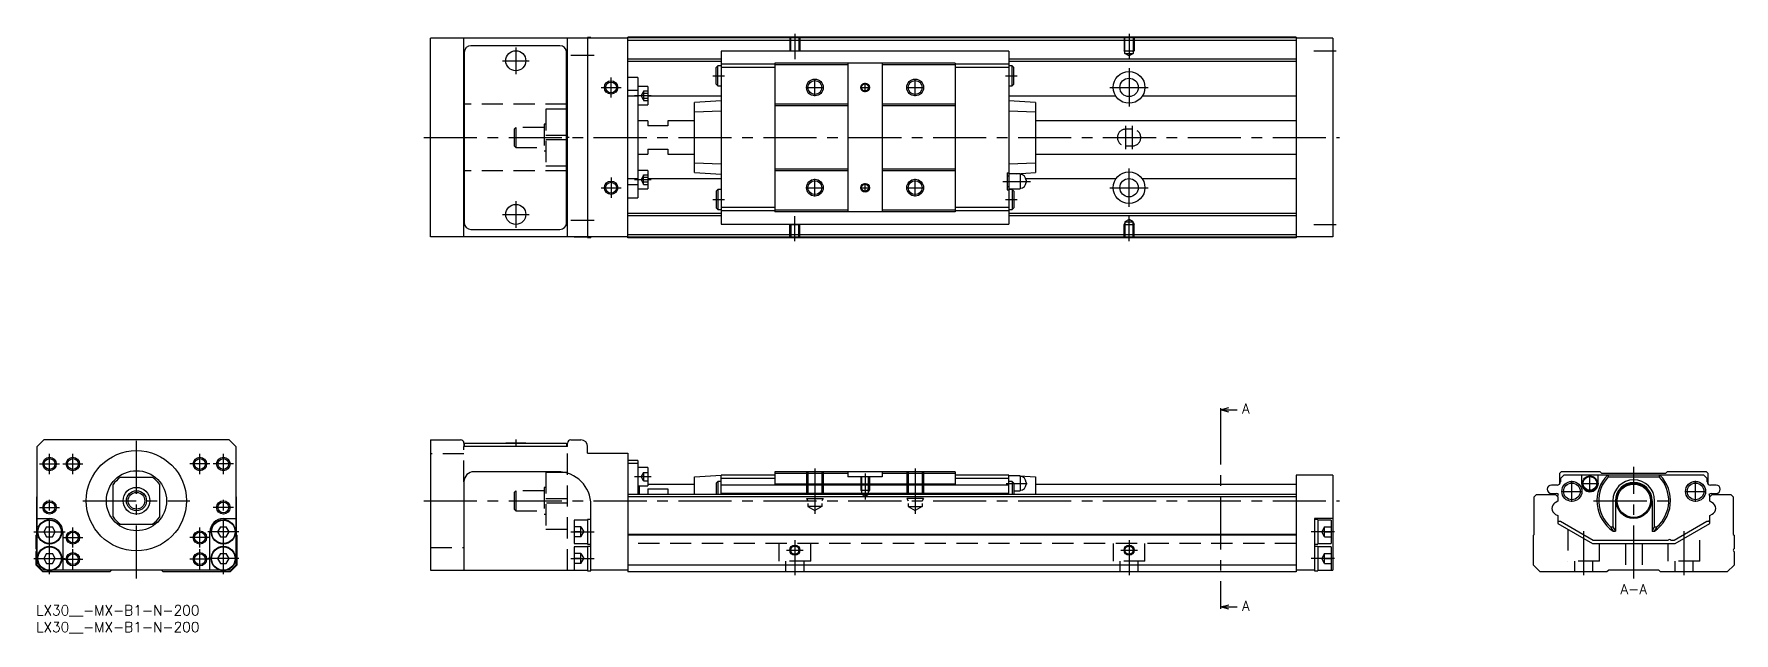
# Model space of a CAD drawing. Extents: x -1 to 508, y -8 to 171.
import ezdxf

# ---------------------------------------------------------------- set-up
doc = ezdxf.new("R2010")
doc.units = 0
doc.header["$LTSCALE"] = 0.5
doc.linetypes.add('CENTER', pattern=[50.8, 31.75, -6.35, 6.35, -6.35])
doc.linetypes.add('DASHED', pattern=[19.05, 12.7, -6.35])
for name, color, linetype in [('MSM_CENTER', 1, 'CENTER'), ('MSM_CONTINUOUS', 7, 'CONTINUOUS'), ('MSM_DASHED', 4, 'DASHED'), ('MSM_NARROW', 5, 'CONTINUOUS'), ('MSM_PART_NUMBER', 7, 'CONTINUOUS')]:
    doc.layers.add(name, color=color, linetype=linetype)
doc.styles.get("Standard").update_dxf_attribs({"font": 'txt.shx', "height": 3, "bigfont": 'bigfont.shx'})

# ---------------------------------------------------------------- blocks, each defined once
blk = doc.blocks.new('*U2')
at = {"layer": 'MSM_PART_NUMBER'}
blk.add_text('LX30__-MX-B1-N-200', height=3, dxfattribs=at).set_placement((0, -3))
blk = doc.blocks.new('*U3')
at = {"layer": 'MSM_PART_NUMBER'}
blk.add_text('LX30__-MX-B1-N-200', height=3, dxfattribs=at).set_placement((0, -8))

msp = doc.modelspace()

# ---------------------------------------------------------------- linework, layer by layer
at = {"layer": 'MSM_CENTER'}
for p, q in [((227, 171), (227, 163.49)), ((327, 171), (327, 163.49)), ((139.5, 163), (147.5, 163)), ((143.5, 167), (143.5, 159)), ((160, 164.7), (167, 164.7)), ((382.25, 166), (389, 166)), ((172, 152), (172, 158)), ((202.5, 158.5), (206, 158.5)), ((290, 158.5), (293.5, 158.5)), ((327, 160.75), (327, 149.25)), ((169, 155), (175, 155)), ((230.38, 155), (235.63, 155)), ((233, 152.37), (233, 157.62)), ((246.64, 155), (249.37, 155)), ((248, 153.63), (248, 156.36)), ((260.38, 155), (265.63, 155)), ((263, 152.37), (263, 157.62)), ((321.25, 155), (332.75, 155)), ((179, 152.55), (184, 152.55)), ((326, 136.5), (326, 143.5)), ((328, 136.5), (328, 143.5)), ((116, 140), (390, 140)), ((172, 128), (172, 122)), ((179, 127.44), (184, 127.44)), ((233, 122.37), (233, 127.62)), ((263, 122.37), (263, 127.62)), ((327, 119.25), (327, 130.75)), ((169, 125), (175, 125)), ((230.38, 125), (235.63, 125)), ((246.64, 125), (249.37, 125)), ((248, 123.63), (248, 126.36)), ((260.38, 125), (265.63, 125)), ((289.22, 126.9), (297.49, 126.9)), ((321.25, 125), (332.75, 125)), ((139.5, 117), (147.5, 117)), ((143.5, 121), (143.5, 113)), ((202.5, 121.5), (206, 121.5)), ((290, 121.5), (293.5, 121.5)), ((160, 115.3), (167, 115.3)), ((227, 109), (227, 116.51)), ((327, 109), (327, 116.51)), ((382.25, 114), (389, 114)), ((354.38, 58), (354.38, 0)), ((30, 8), (30, 51.5)), ((143.5, 49.61), (143.5, 47.49)), ((1, 42.3), (7, 42.3)), ((4, 39.3), (4, 45.3)), ((8, 42.3), (14, 42.3)), ((11, 39.3), (11, 45.3)), ((52, 42.3), (46, 42.3)), ((49, 39.3), (49, 45.3)), ((59, 42.3), (53, 42.3)), ((56, 39.3), (56, 45.3)), ((233, 41), (233, 27.41)), ((263, 41), (263, 27.41)), ((478, 8), (478, 41.5)), ((179, 38.55), (184, 38.55)), ((248, 39.5), (248, 31.69)), ((290.22, 36.5), (296.49, 36.5)), ((459.5, 30.95), (459.5, 37.25)), ((462.27, 36.5), (467.52, 36.5)), ((464.9, 33.87), (464.9, 39.12)), ((496.5, 30.95), (496.5, 37.25)), ((4, 9.35), (4, 32.3)), ((14, 31.3), (46, 31.3)), ((56, 9.35), (56, 32.3)), ((116, 31.3), (390, 31.3)), ((456.35, 34.1), (462.65, 34.1)), ((466, 31.3), (490, 31.3)), ((493.35, 34.1), (499.65, 34.1)), ((1, 29.3), (7, 29.3)), ((59, 29.3), (53, 29.3)), ((-0.65, 22), (8.65, 22)), ((11, 17.3), (11, 23.3)), ((49, 17.3), (49, 23.3)), ((60.65, 22), (51.35, 22)), ((160, 22), (167, 22)), ((388.5, 22), (381.5, 22)), ((463, 22.18), (463, 9)), ((493, 22.18), (493, 9)), ((8, 20.3), (14, 20.3)), ((11, 10.8), (11, 16.8)), ((52, 20.3), (46, 20.3)), ((49, 10.8), (49, 16.8)), ((224.5, 16.5), (229.5, 16.5)), ((227, 19.5), (227, 9)), ((324.5, 16.5), (329.5, 16.5)), ((327, 19.5), (327, 9)), ((-0.65, 14), (8.65, 14)), ((8, 13.8), (14, 13.8)), ((52, 13.8), (46, 13.8)), ((60.65, 14), (51.35, 14)), ((160, 14), (167, 14)), ((388.5, 14), (381.5, 14))]:
    msp.add_line(p, q, dxfattribs=at)
at = {"layer": 'MSM_CONTINUOUS'}
for p, q in [((118, 110.3), (118, 169.7)), ((177, 169.7), (118, 169.7)), ((128, 110.3), (128, 169.7)), ((159, 110.3), (159, 169.7)), ((161, 169.75), (161, 169.7)), ((165, 169.75), (161, 169.75)), ((166, 169.9), (165, 169.9)), ((165, 169.9), (165, 110.1)), ((166, 169.9), (166, 169.7)), ((377, 170), (177, 170)), ((177, 110), (177, 170)), ((377, 169.8), (177, 169.8)), ((377, 169.1), (177, 169.1)), ((377, 170), (377, 110)), ((388, 169.7), (377, 169.7)), ((388, 169.7), (388, 110.3)), ((128.1, 165.5), (128.1, 114.5)), ((156.7, 167.5), (130.1, 167.5)), ((158.7, 114.5), (158.7, 165.5)), ((205, 163.45), (177, 163.45)), ((291, 165.9), (205, 165.9)), ((205, 165.9), (205, 114.1)), ((291, 165.9), (291, 114.1)), ((377, 163.45), (291, 163.45)), ((128, 158.2), (128.1, 158.2)), ((158.7, 158.2), (159, 158.2)), ((205, 162.75), (177, 162.75)), ((180, 158), (177, 158)), ((180, 158), (180, 122)), ((204, 161.5), (203.5, 161)), ((203.5, 156), (203.5, 161)), ((205, 161.5), (204, 161.5)), ((204, 155.5), (204, 161.5)), ((221, 161.95), (205, 161.95)), ((221, 160.95), (205, 160.95)), ((275, 162.25), (221, 162.25)), ((221, 162.25), (221, 117.75)), ((242.9, 161.75), (221, 161.75)), ((242.9, 162.25), (242.9, 117.75)), ((253.1, 162.25), (253.1, 117.75)), ((275, 161.75), (253.1, 161.75)), ((275, 162.25), (275, 117.75)), ((291, 161.95), (275, 161.95)), ((291, 160.95), (275, 160.95)), ((377, 162.75), (291, 162.75)), ((292, 161.5), (291, 161.5)), ((292.5, 161), (292, 161.5)), ((292, 155.5), (292, 161.5)), ((292.5, 156), (292.5, 161)), ((180, 154.13), (177, 154.13)), ((183, 155.3), (180, 155.3)), ((183, 155.3), (183, 149.8)), ((203.5, 156), (204, 155.5)), ((204, 155.5), (205, 155.5)), ((291, 155.5), (292, 155.5)), ((292, 155.5), (292.5, 156)), ((128.1, 150), (128, 150)), ((159, 150), (158.7, 150)), ((159, 148.5), (158.7, 148.5)), ((159, 148.47), (158.7, 148.47)), ((180, 152.38), (177, 152.38)), ((180, 149.8), (183, 149.8)), ((205, 152.36), (183, 152.36)), ((205, 151), (197, 150.47)), ((197, 129.53), (197, 150.47)), ((205, 147.86), (197, 147.6)), ((242.9, 150), (221, 150)), ((242.9, 149.5), (221, 149.5)), ((275, 150), (253.1, 150)), ((275, 149.5), (253.1, 149.5)), ((323.05, 152.36), (291, 152.36)), ((299, 150.47), (291, 151)), ((299, 147.6), (291, 147.86)), ((299, 150.47), (299, 129.53)), ((377, 152.36), (330.95, 152.36)), ((183, 145), (180, 145)), ((183, 145), (183, 143.5)), ((189, 143.5), (183, 143.5)), ((189, 145), (189, 143.5)), ((197, 145), (189, 145)), ((377, 145), (299, 145)), ((158.7, 140.72), (159, 140.72)), ((159, 139.28), (158.7, 139.28)), ((180, 135), (183, 135)), ((183, 136.5), (189, 136.5)), ((183, 136.5), (183, 135)), ((189, 136.5), (189, 135)), ((189, 135), (197, 135)), ((197, 132.4), (205, 132.14)), ((291, 132.14), (299, 132.4)), ((299, 135), (377, 135)), ((128.1, 130), (128, 130)), ((159, 131.53), (158.7, 131.53)), ((159, 131.5), (158.7, 131.5)), ((159, 130), (158.7, 130)), ((180, 127.62), (177, 127.62)), ((183, 130.19), (180, 130.19)), ((183, 130.19), (183, 124.69)), ((205, 127.64), (183, 127.64)), ((197, 129.53), (205, 129)), ((242.9, 130.5), (221, 130.5)), ((242.9, 130), (221, 130)), ((275, 130.5), (253.1, 130.5)), ((275, 130), (253.1, 130)), ((290.5, 129.4), (290.5, 124.4)), ((290.5, 129.4), (291, 129.4)), ((291, 128.4), (290.5, 128.4)), ((294.45, 129.15), (291, 129.15)), ((293.26, 129.15), (299, 129.53)), ((294.45, 129.15), (294.45, 124.65)), ((323.05, 127.64), (296.14, 127.64)), ((296.2, 127.2), (296.2, 126.6)), ((377, 127.64), (330.95, 127.64)), ((180, 125.87), (177, 125.87)), ((180, 124.69), (183, 124.69)), ((204, 124.5), (203.5, 124)), ((203.5, 124), (203.5, 119)), ((204, 124.5), (204, 118.5)), ((205, 124.5), (204, 124.5)), ((290.5, 125.4), (291, 125.4)), ((290.5, 124.4), (291, 124.4)), ((291, 124.65), (294.45, 124.65)), ((292, 124.5), (291, 124.5)), ((292, 124.5), (292, 118.5)), ((292.5, 124), (292, 124.5)), ((292.5, 124), (292.5, 119)), ((128.1, 121.8), (128, 121.8)), ((159, 121.8), (158.7, 121.8)), ((177, 122), (180, 122)), ((205, 117.25), (177, 117.25)), ((203.5, 119), (204, 118.5)), ((204, 118.5), (205, 118.5)), ((221, 119.05), (205, 119.05)), ((221, 118.05), (205, 118.05)), ((242.9, 118.25), (221, 118.25)), ((275, 117.75), (221, 117.75)), ((275, 118.25), (253.1, 118.25)), ((291, 119.05), (275, 119.05)), ((291, 118.05), (275, 118.05)), ((291, 118.5), (292, 118.5)), ((377, 117.25), (291, 117.25)), ((292, 118.5), (292.5, 119)), ((130.1, 112.5), (156.7, 112.5)), ((205, 116.55), (177, 116.55)), ((205, 114.1), (291, 114.1)), ((377, 116.55), (291, 116.55)), ((177, 110.3), (118, 110.3)), ((161, 110.3), (161, 110.25)), ((161, 110.25), (165, 110.25)), ((165, 110.1), (166, 110.1)), ((166, 110.3), (166, 110.1)), ((377, 110.9), (177, 110.9)), ((377, 110.2), (177, 110.2)), ((377, 110), (177, 110)), ((388, 110.3), (377, 110.3)), ((354.38, 58.5), (356.88, 59.17)), ((354.38, 59), (354.38, 58)), ((356.88, 57.83), (354.38, 58.5)), ((354.38, 58.5), (359.38, 58.5)), ((2.3, 49.5), (0.3, 47.5)), ((0.3, 12), (0.3, 47.5)), ((57.7, 49.5), (2.3, 49.5)), ((59.7, 47.5), (57.7, 49.5)), ((59.7, 47.5), (59.7, 12)), ((118, 49.5), (118, 10.5)), ((118, 49.5), (127, 49.5)), ((128, 48.5), (128, 47.5)), ((159, 47.5), (128, 47.5)), ((128.1, 48.5), (128.1, 47.5)), ((128.1, 48.5), (158.7, 48.5)), ((140.5, 48.6), (146.5, 48.6)), ((140.5, 48.6), (140.5, 48.5)), ((146.5, 48.5), (146.5, 48.6)), ((158.7, 48.5), (158.7, 47.5)), ((159, 47.5), (159, 48.5)), ((160, 49.5), (163, 49.5)), ((165, 45.5), (165, 47.5)), ((165, 45.5), (177, 45.5)), ((177, 45.5), (177, 10)), ((180, 43.3), (177, 43.3)), ((180, 42.45), (177, 42.45)), ((180, 43.3), (180, 33.2)), ((183, 41.3), (180, 41.3)), ((183, 41.3), (183, 35.8)), ((23, 26.48), (23, 36.12)), ((34.82, 38.3), (25.18, 38.3)), ((37, 26.48), (37, 36.12)), ((128, 37), (128, 10.5)), ((156, 40), (131, 40)), ((180, 35.8), (183, 35.8)), ((180.5, 33.2), (180.5, 35.8)), ((183, 36.3), (197, 36.3)), ((197, 38.5), (205, 39)), ((197, 33.2), (197, 38.5)), ((204, 37.1), (203.5, 36.6)), ((203.5, 36.6), (203.5, 33.2)), ((205, 37.1), (204, 37.1)), ((204, 37.1), (204, 33.2)), ((221, 39), (205, 39)), ((205, 33.2), (205, 39)), ((221, 38), (205, 38)), ((291, 36), (205, 36)), ((221, 40), (221, 36.29)), ((275, 40), (221, 40)), ((242.9, 39.5), (221, 39.5)), ((275, 36.29), (221, 36.29)), ((242.9, 40), (242.9, 38.5)), ((253.1, 38.5), (242.9, 38.5)), ((253.1, 40), (253.1, 38.5)), ((275, 39.5), (253.1, 39.5)), ((275, 40), (275, 36.29)), ((291, 39), (275, 39)), ((291, 38), (275, 38)), ((291, 39), (299, 38.5)), ((291, 33.2), (291, 39)), ((294.45, 38.75), (291, 38.75)), ((292, 37.1), (291, 37.1)), ((292.5, 36.6), (292, 37.1)), ((292, 37.1), (292, 33.2)), ((292.5, 36.6), (292.5, 33.2)), ((294.45, 38.75), (294.45, 34.25)), ((296.2, 36.8), (296.2, 36.2)), ((299, 38.5), (299, 33.2)), ((299, 36.3), (377, 36.3)), ((377, 39), (377, 10)), ((388, 39), (377, 39)), ((388, 39), (388, 10.5)), ((455.05, 36), (453.35, 36)), ((456.25, 40), (455.75, 39.5)), ((455.75, 39.5), (455.75, 36.29)), ((457.05, 39), (456.05, 38)), ((456.05, 38), (456.05, 37)), ((468, 40), (456.25, 40)), ((498.95, 39), (457.05, 39)), ((462.4, 39), (462.4, 36.5)), ((467.4, 36.5), (467.4, 39)), ((468.5, 39.5), (468, 40)), ((487.5, 39.5), (468.5, 39.5)), ((470.14, 39), (470.4, 38.5)), ((470.4, 38.5), (485.6, 38.5)), ((485.6, 38.5), (485.86, 39)), ((488, 40), (487.5, 39.5)), ((499.75, 40), (488, 40)), ((499.95, 38), (498.95, 39)), ((500.25, 39.5), (499.75, 40)), ((499.95, 37), (499.95, 38)), ((500.25, 36.29), (500.25, 39.5)), ((502.65, 36), (500.95, 36)), ((0.2, 32.5), (0.3, 32.6)), ((0.2, 21.2), (0.2, 32.5)), ((59.7, 32.6), (59.8, 32.5)), ((59.8, 32.5), (59.8, 21.2)), ((377, 33.2), (177, 33.2)), ((377, 32.5), (177, 32.5)), ((183, 34.87), (189, 34.87)), ((183, 34.87), (183, 33.2)), ((189, 34.87), (189, 33.2)), ((291, 33.5), (205, 33.5)), ((292.5, 34.25), (294.45, 34.25)), ((448.2, 32.5), (448.9, 33.2)), ((448.2, 21.2), (448.2, 32.5)), ((448.9, 33.2), (454.55, 33.2)), ((453.35, 33.5), (454.75, 33.5)), ((455.25, 31.15), (454.5, 30.72)), ((454.55, 33.2), (455.25, 32.5)), ((455.2, 32.7), (455.2, 32.55)), ((455.25, 32.5), (455.25, 31.15)), ((471.74, 31.3), (471.74, 23.45)), ((472.5, 31.3), (472.5, 22.2)), ((483.5, 31.3), (483.5, 22.2)), ((484.26, 23.45), (484.26, 31.3)), ((500.75, 32.5), (501.45, 33.2)), ((500.75, 32.5), (501.45, 33.2)), ((500.75, 32.5), (500.8, 32.55)), ((500.75, 31.15), (500.75, 32.5)), ((500.75, 31.15), (500.75, 32.5)), ((501.4, 30.78), (500.75, 31.15)), ((501.4, 30.78), (500.75, 31.15)), ((500.8, 32.55), (500.8, 32.7)), ((501.25, 33.5), (502.65, 33.5)), ((501.45, 33.2), (507.1, 33.2)), ((507.1, 33.2), (507.8, 32.5)), ((507.8, 32.5), (507.8, 21.2)), ((0.3, 26), (4, 26)), ((56, 26), (59.7, 26)), ((165, 25.5), (161, 25.5)), ((161, 25.5), (161, 18.5)), ((166, 25.65), (165, 25.65)), ((165, 25.65), (165, 18.35)), ((166, 10.35), (166, 30)), ((388, 26), (382.5, 26)), ((382.5, 26), (382.5, 10.35)), ((383.5, 25.65), (382.5, 25.65)), ((383.5, 25.65), (383.5, 18.35)), ((387.5, 25.5), (383.5, 25.5)), ((387.5, 25.5), (387.5, 18.5)), ((454.6, 27.22), (455.25, 26.85)), ((455.25, 26.85), (455.25, 24.5)), ((500.75, 26.85), (501.5, 27.28)), ((500.75, 26.85), (501.5, 27.28)), ((500.75, 25.45), (500.75, 26.85)), ((500.75, 24.5), (500.75, 26.85)), ((0, 21), (0.2, 21.2)), ((0, 16.9), (0, 21)), ((3.13, 23.5), (2.27, 22)), ((2.27, 22), (3.13, 20.5)), ((3.13, 23.5), (4.87, 23.5)), ((3.13, 20.5), (4.87, 20.5)), ((5.73, 22), (4.87, 23.5)), ((4.87, 20.5), (5.73, 22)), ((8, 22), (8, 10.5)), ((25.18, 24.3), (34.82, 24.3)), ((52, 10.5), (52, 22)), ((55.13, 23.5), (54.27, 22)), ((54.27, 22), (55.13, 20.5)), ((55.13, 23.5), (56.87, 23.5)), ((55.13, 20.5), (56.87, 20.5)), ((57.73, 22), (56.87, 23.5)), ((56.87, 20.5), (57.73, 22)), ((59.8, 21.2), (60, 21)), ((60, 21), (60, 12)), ((377, 21.2), (177, 21.2)), ((377, 21), (177, 21)), ((448, 21), (448.2, 21.2)), ((448, 12), (448, 21)), ((455.25, 24.5), (465.64, 18.5)), ((455.7, 25.16), (456.1, 25.16)), ((456.1, 25.16), (465.91, 19.5)), ((471.07, 23.45), (471.74, 23.45)), ((471.74, 23.45), (472.5, 22.2)), ((471.82, 22.2), (472.5, 22.2)), ((483.5, 22.2), (484.26, 23.45)), ((483.5, 22.2), (484.18, 22.2)), ((484.26, 23.45), (484.93, 23.45)), ((490.09, 19.5), (499.9, 25.16)), ((490.36, 18.5), (500.75, 24.5)), ((499.9, 25.16), (500.3, 25.16)), ((507.8, 21.2), (508, 21)), ((508, 21), (508, 16.9)), ((0, 12), (0, 16.1)), ((3.13, 15.5), (2.27, 14)), ((3.13, 15.5), (4.87, 15.5)), ((5.73, 14), (4.87, 15.5)), ((55.13, 15.5), (54.27, 14)), ((55.13, 15.5), (56.87, 15.5)), ((57.73, 14), (56.87, 15.5)), ((161, 18.5), (165, 18.5)), ((165, 17.5), (161, 17.5)), ((161, 17.5), (161, 10.5)), ((165, 18.35), (166, 18.35)), ((166, 17.65), (165, 17.65)), ((165, 17.65), (165, 10.35)), ((382.5, 18.35), (383.5, 18.35)), ((383.5, 17.65), (382.5, 17.65)), ((383.5, 18.5), (387.5, 18.5)), ((383.5, 17.65), (383.5, 10.35)), ((387.5, 17.5), (383.5, 17.5)), ((387.5, 17.5), (387.5, 10.5)), ((465.64, 18.5), (490.36, 18.5)), ((465.91, 19.5), (488.35, 19.5)), ((489.15, 19.5), (490.09, 19.5)), ((508, 16.1), (508, 12)), ((2, 10), (0, 12)), ((1.8, 10.5), (0.3, 12)), ((2.96, 10.5), (1.8, 10.5)), ((2.27, 14), (3.13, 12.5)), ((3.13, 12.5), (4.87, 12.5)), ((4.87, 12.5), (5.73, 14)), ((54.96, 10.5), (5.04, 10.5)), ((22.5, 10.5), (22, 10)), ((38, 10), (37.5, 10.5)), ((54.27, 14), (55.13, 12.5)), ((55.13, 12.5), (56.87, 12.5)), ((56.87, 12.5), (57.73, 14)), ((58.2, 10.5), (57.04, 10.5)), ((60, 12), (58, 10)), ((59.7, 12), (58.2, 10.5)), ((118, 10.5), (165, 10.5)), ((165, 10.35), (166, 10.35)), ((177, 10.5), (166, 10.5)), ((377, 12), (177, 12)), ((382.5, 10.5), (377, 10.5)), ((382.5, 10.35), (383.5, 10.35)), ((383.5, 10.5), (388, 10.5)), ((450, 10), (448, 12)), ((470.5, 10.5), (470, 10)), ((485.5, 10.5), (470.5, 10.5)), ((486, 10), (485.5, 10.5)), ((508, 12), (506, 10)), ((22, 10), (2, 10)), ((58, 10), (38, 10)), ((377, 10), (177, 10)), ((470, 10), (450, 10)), ((506, 10), (486, 10)), ((354.38, -0.5), (356.88, 0.17)), ((354.38, 0), (354.38, -1)), ((356.88, -1.17), (354.38, -0.5)), ((354.38, -0.5), (359.38, -0.5))]:
    msp.add_line(p, q, dxfattribs=at)
for centre, radius in [((143.5, 163), 3), ((327, 155), 4.75), ((327, 155), 2.75), ((172, 155), 1.62), ((233, 155), 2.07), ((248, 155), 1.06), ((263, 155), 2.07), ((327, 125), 4.75), ((327, 125), 2.75), ((172, 125), 1.62), ((233, 125), 2.07), ((248, 125), 1.06), ((263, 125), 2.07), ((143.5, 117), 3), ((30, 31.3), 15), ((4, 42.3), 1.62), ((11, 42.3), 1.62), ((49, 42.3), 1.62), ((56, 42.3), 1.62), ((30, 31.3), 9), ((459.5, 34.1), 3), ((459.5, 34.1), 2.5), ((464.9, 36.5), 2.25), ((464.9, 36.5), 2.05), ((478, 31.3), 5.3), ((478, 31.3), 5), ((496.5, 34.1), 3), ((496.5, 34.1), 2.5), ((4, 29.3), 1.62), ((30, 31.3), 4), ((30, 31.3), 3), ((30, 31.3), 2.5), ((56, 29.3), 1.62), ((4, 22), 3.65), ((4, 22), 3.5), ((56, 22), 3.65), ((56, 22), 3.5), ((11, 20.3), 1.62), ((49, 20.3), 1.62), ((4, 14), 3.65), ((4, 14), 3.5), ((11, 13.8), 1.62), ((49, 13.8), 1.62), ((56, 14), 3.65), ((56, 14), 3.5), ((227, 16.5), 1.23), ((327, 16.5), 1.23)]:
    msp.add_circle(centre, radius, dxfattribs=at)
for centre, radius, start, end in [((130.1, 165.5), 2, 90, 180), ((156.7, 165.5), 2, 0, 90), ((294.45, 127.2), 1.75, 0, 90), ((294.45, 126.6), 1.75, 270, 0), ((130.1, 114.5), 2, 180, 270), ((156.7, 114.5), 2, 270, 0), ((127, 48.5), 1, 0, 90), ((160, 48.5), 1, 90, 180), ((163, 47.5), 2, 0, 90), ((30, 31.3), 8.5, 124.5603, 145.4397), ((30, 31.3), 8.5, 34.5603, 55.4397), ((131, 37), 3, 90, 180), ((156, 30), 10, 0, 90), ((294.45, 36.8), 1.75, 0, 90), ((294.45, 36.2), 1.75, 270, 0), ((453.35, 34.75), 1.25, 90, 270), ((455.05, 37), 1, 270, 0), ((464.9, 36.5), 2.5, 180, 0), ((478, 31.3), 11, 135.573, 235.8196), ((478, 31.3), 10.47, 136.5713, 228.5552), ((478, 31.3), 6.26, 0, 180), ((478, 31.3), 5.5, 0, 180), ((478, 31.3), 11, 304.1804, 44.427), ((478, 31.3), 10.47, 311.4448, 43.4287), ((500.95, 37), 1, 180, 270), ((502.65, 34.75), 1.25, 270, 90), ((455.65, 28.85), 2.2, 121.4553, 176.019), ((454.75, 32.5), 1, 41.234, 90), ((455.7, 32.7), 0.5, 113.3254, 180), ((501.25, 32.5), 1, 90, 138.766), ((500.3, 32.7), 0.5, 0, 66.6746), ((500.35, 28.85), 2.2, 3.981, 61.4552), ((4, 22), 4, 0, 90), ((30, 31.3), 8.5, 214.5603, 235.4397), ((30, 31.3), 8.5, 304.5603, 325.4397), ((56, 22), 4, 90, 180), ((455.65, 29.15), 2.2, 183.981, 241.4552), ((455.7, 25.66), 0.5, 205.8419, 270), ((500.3, 25.66), 0.5, 270, 334.1581), ((500.35, 29.15), 2.2, 301.4553, 356.019), ((479, 27.35), 8.83, 206.1475, 215.6253), ((477, 27.35), 8.84, 324.3755, 333.8517), ((-0.3, 16.5), 0.5, 306.8699, 53.1301), ((488.75, 19.2), 0.5, 36.8699, 143.1301), ((508.3, 16.5), 0.5, 126.8699, 233.1301), ((2.3, 12.5), 2, 216.8699, 233.1301), ((57.7, 12.5), 2, 306.8699, 323.1301)]:
    msp.add_arc(centre, radius, start, end, dxfattribs=at)
at = {"layer": 'MSM_DASHED'}
for p, q in [((225.5, 170), (225.5, 166)), ((225.77, 165.9), (225.77, 170)), ((228.23, 170), (228.23, 165.9)), ((228.5, 170), (228.5, 166)), ((325.5, 170), (325.5, 166)), ((325.77, 165.2), (325.77, 170)), ((328.23, 170), (328.23, 165.2)), ((328.5, 170), (328.5, 166)), ((225.56, 165.9), (225.5, 166)), ((225.5, 166), (228.5, 166)), ((228.44, 165.9), (228.5, 166)), ((325.77, 165.53), (325.5, 166)), ((325.5, 166), (328.5, 166)), ((325.77, 165.2), (328.23, 165.2)), ((327, 164.49), (325.77, 165.2)), ((328.23, 165.2), (327, 164.49)), ((328.23, 165.53), (328.5, 166)), ((181.7, 153.8), (180.98, 152.55)), ((181.7, 154), (183, 154)), ((181.7, 154), (181.7, 151.11)), ((181.7, 153.28), (183, 153.28)), ((158.7, 150), (128.1, 150)), ((152.5, 148.5), (152.5, 131.5)), ((158.7, 148.5), (152.5, 148.5)), ((158.7, 148.47), (152.5, 148.47)), ((181.7, 151.3), (180.98, 152.55)), ((181.7, 151.83), (183, 151.83)), ((181.7, 151.11), (183, 151.11)), ((143.5, 143), (143, 142.5)), ((143, 142.5), (143, 137.5)), ((143.5, 143), (143.5, 137)), ((152, 143), (143.5, 143)), ((152, 144), (152, 136)), ((152.5, 144), (152, 144)), ((328, 142.5), (326, 142.5)), ((143, 137.5), (143.5, 137)), ((152.5, 140.72), (158.7, 140.72)), ((158.7, 139.28), (152.5, 139.28)), ((159.5, 140), (159, 140)), ((326, 137.5), (328, 137.5)), ((143.5, 137), (152, 137)), ((152, 136), (152.5, 136)), ((158.7, 130), (128.1, 130)), ((152.5, 131.53), (158.7, 131.53)), ((152.5, 131.5), (158.7, 131.5)), ((181.7, 128.69), (180.98, 127.44)), ((181.7, 126.19), (180.98, 127.44)), ((181.7, 128.89), (183, 128.89)), ((181.7, 126), (181.7, 128.89)), ((181.7, 128.17), (183, 128.17)), ((181.7, 126.72), (183, 126.72)), ((181.7, 126), (183, 126)), ((225.56, 114.1), (225.5, 114)), ((225.5, 110), (225.5, 114)), ((225.5, 114), (228.5, 114)), ((225.77, 114.1), (225.77, 110)), ((228.23, 110), (228.23, 114.1)), ((228.44, 114.1), (228.5, 114)), ((228.5, 110), (228.5, 114)), ((325.77, 114.47), (325.5, 114)), ((325.5, 110), (325.5, 114)), ((325.5, 114), (328.5, 114)), ((327, 115.51), (325.77, 114.8)), ((325.77, 114.8), (325.77, 110)), ((325.77, 114.8), (328.23, 114.8)), ((328.23, 114.8), (327, 115.51)), ((328.23, 110), (328.23, 114.8)), ((328.23, 114.47), (328.5, 114)), ((328.5, 110), (328.5, 114)), ((128, 37), (128, 47.5)), ((159, 10.5), (159, 47.5)), ((128, 45.3), (118, 45.3)), ((152.5, 39.8), (152.5, 22.8)), ((159, 39.8), (152.5, 39.8)), ((159, 39.77), (152.5, 39.77)), ((181.7, 39.8), (180.98, 38.55)), ((181.7, 37.3), (180.98, 38.55)), ((181.7, 39.8), (183, 39.8)), ((181.7, 39.8), (181.7, 37.3)), ((181.7, 38.55), (183, 38.55)), ((181.7, 37.3), (183, 37.3)), ((230.5, 40), (230.5, 32)), ((230.93, 40), (230.93, 29.6)), ((235.07, 40), (235.07, 29.6)), ((235.5, 40), (235.5, 32)), ((246.7, 38.5), (246.7, 34.5)), ((246.94, 38.5), (246.94, 33.3)), ((249.06, 33.3), (249.06, 38.5)), ((249.3, 38.5), (249.3, 34.5)), ((260.5, 40), (260.5, 32)), ((260.93, 40), (260.93, 29.6)), ((265.07, 40), (265.07, 29.6)), ((265.5, 40), (265.5, 32)), ((143.5, 34.3), (143, 33.8)), ((143, 33.8), (143, 28.8)), ((143.5, 34.3), (143.5, 28.3)), ((152, 34.3), (143.5, 34.3)), ((152, 35.3), (152, 27.3)), ((152.5, 35.3), (152, 35.3)), ((152.5, 32.02), (159, 32.02)), ((159, 30.58), (152.5, 30.58)), ((230.5, 32), (230.93, 31.25)), ((230.5, 32), (235.5, 32)), ((235.5, 32), (235.07, 31.25)), ((246.7, 34.5), (246.94, 34.08)), ((246.7, 34.5), (249.3, 34.5)), ((246.94, 33.3), (248, 32.69)), ((249.06, 33.3), (246.94, 33.3)), ((248, 32.69), (249.06, 33.3)), ((249.3, 34.5), (249.06, 34.08)), ((265.5, 32), (260.5, 32)), ((260.5, 32), (260.93, 31.25)), ((265.5, 32), (265.07, 31.25)), ((143, 28.8), (143.5, 28.3)), ((143.5, 28.3), (152, 28.3)), ((152, 27.3), (152.5, 27.3)), ((235.07, 29.6), (230.93, 29.6)), ((230.93, 29.6), (233, 28.41)), ((235.07, 29.6), (233, 28.41)), ((260.93, 29.6), (265.07, 29.6)), ((260.93, 29.6), (263, 28.41)), ((265.07, 29.6), (263, 28.41)), ((152.5, 22.83), (159, 22.83)), ((152.5, 22.8), (159, 22.8)), ((163, 23.5), (161, 23.5)), ((163, 22), (161, 22)), ((163, 20.5), (161, 20.5)), ((163, 20.5), (163, 23.5)), ((163, 23.5), (163.87, 22)), ((163, 20.5), (163.87, 22)), ((385.5, 23.5), (384.63, 22)), ((385.5, 20.5), (384.63, 22)), ((385.5, 20.5), (385.5, 23.5)), ((385.5, 23.5), (387.5, 23.5)), ((385.5, 22), (387.5, 22)), ((385.5, 20.5), (387.5, 20.5)), ((458.25, 22.77), (458.25, 13.2)), ((497.75, 13.2), (497.75, 22.77)), ((118, 17.3), (128, 17.3)), ((163, 15.5), (161, 15.5)), ((163, 12.5), (163, 15.5)), ((163, 15.5), (163.87, 14)), ((377, 18.5), (177, 18.5)), ((222.25, 18.5), (222.25, 13.2)), ((231.75, 13.2), (231.75, 18.5)), ((322.25, 18.5), (322.25, 13.2)), ((331.75, 13.2), (331.75, 18.5)), ((385.5, 15.5), (384.63, 14)), ((385.5, 12.5), (385.5, 15.5)), ((385.5, 15.5), (387.5, 15.5)), ((467.75, 13.2), (467.75, 18.5)), ((475.5, 18.5), (475.5, 10.5)), ((480.5, 18.5), (480.5, 10.5)), ((488.25, 18.5), (488.25, 13.2)), ((163, 14), (161, 14)), ((163, 12.5), (161, 12.5)), ((163, 12.5), (163.87, 14)), ((231.75, 13.2), (222.25, 13.2)), ((224.25, 13.2), (224.25, 10)), ((229.75, 10), (229.75, 13.2)), ((331.75, 13.2), (322.25, 13.2)), ((324.25, 13.2), (324.25, 10)), ((329.75, 10), (329.75, 13.2)), ((385.5, 12.5), (384.63, 14)), ((385.5, 14), (387.5, 14)), ((385.5, 12.5), (387.5, 12.5)), ((467.75, 13.2), (458.25, 13.2)), ((460.25, 13.2), (460.25, 10)), ((465.75, 10), (465.75, 13.2)), ((497.75, 13.2), (488.25, 13.2)), ((490.25, 13.2), (490.25, 10)), ((495.75, 10), (495.75, 13.2))]:
    msp.add_line(p, q, dxfattribs=at)
for centre, start, end in [((326, 140), 90, 270), ((328, 140), 270, 90)]:
    msp.add_arc(centre, 2.5, start, end, dxfattribs=at)
at = {"layer": 'MSM_NARROW'}
for centre, radius in [((172, 155), 2), ((233, 155), 2.5), ((248, 155), 1.3), ((263, 155), 2.5), ((233, 125), 2.5), ((263, 125), 2.5), ((172, 125), 2), ((248, 125), 1.3), ((4, 42.3), 2), ((11, 42.3), 2), ((49, 42.3), 2), ((56, 42.3), 2), ((4, 29.3), 2), ((56, 29.3), 2), ((11, 20.3), 2), ((49, 20.3), 2), ((11, 13.8), 2), ((49, 13.8), 2), ((227, 16.5), 1.5), ((327, 16.5), 1.5)]:
    msp.add_circle(centre, radius, dxfattribs=at)

# ---------------------------------------------------------------- block references
at = {"layer": 'MSM_CONTINUOUS'}
for name in ['*U2', '*U3']:
    msp.add_blockref(name, (0, 0), dxfattribs=at)

# ---------------------------------------------------------------- texts
at = {"layer": 'MSM_PART_NUMBER'}
for s, p in [('A', (360.79, 57.37)), ('A-A', (474.01, 3.36)), ('A', (360.79, -1.63))]:
    msp.add_text(s, height=3, dxfattribs=at).set_placement(p)

doc.saveas('drawing.dxf')
